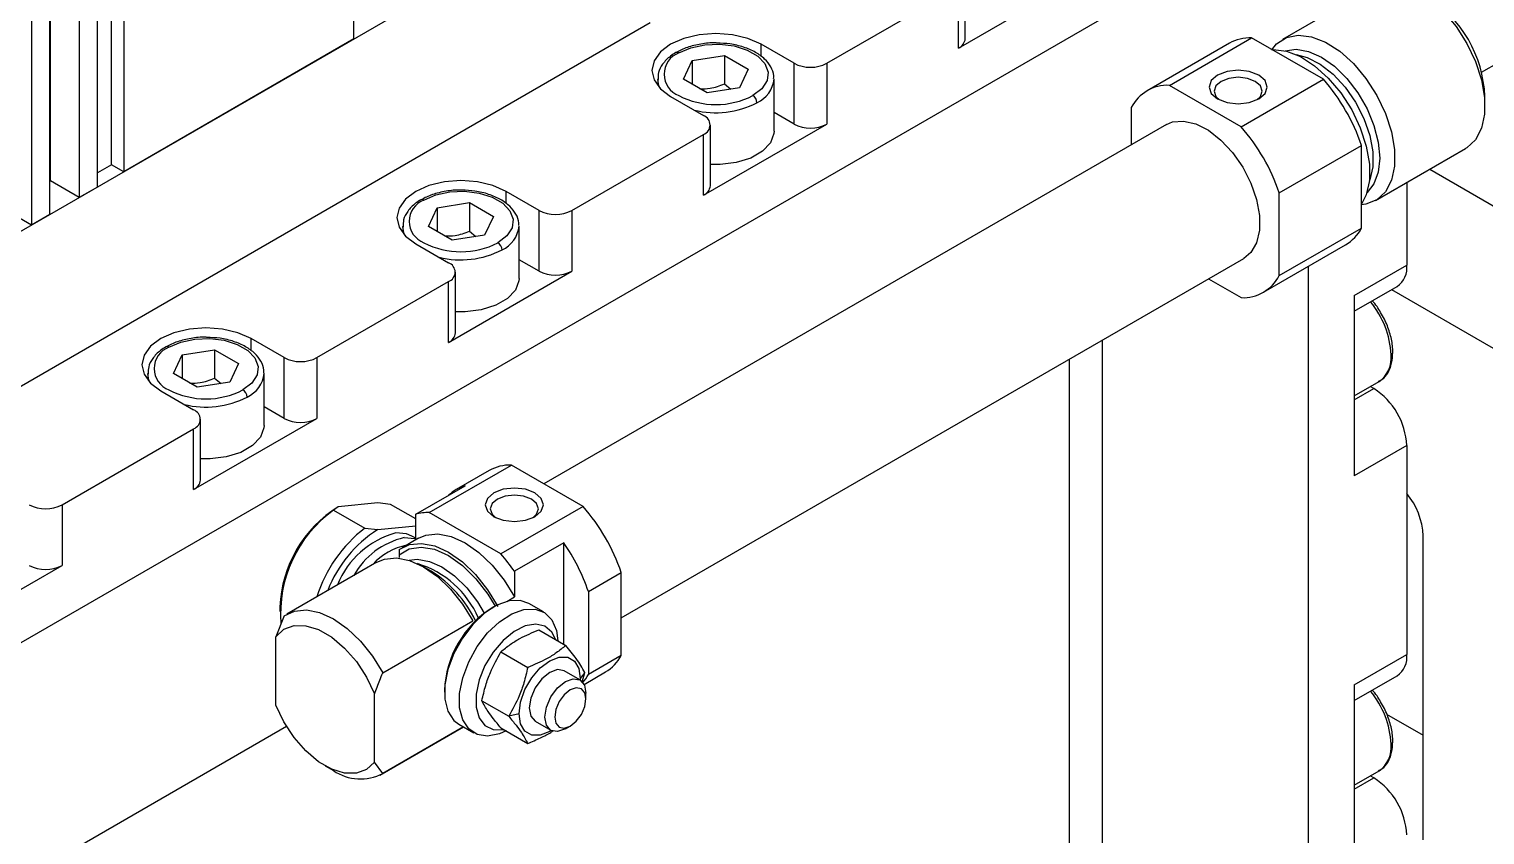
# Model space of a CAD drawing. Header units: millimetres. Extents: x 15 to 1184, y 5 to 836.
# Drawn here: x 1027.9 to 1090.5, y 675.3 to 709.9 of the extents above; entities that cross this region are included whole.
import ezdxf

# ---------------------------------------------------------------- set-up
doc = ezdxf.new("R2010")
doc.units = ezdxf.units.MM

msp = doc.modelspace()

# ---------------------------------------------------------------- linework, layer by layer
at = {"color": 7, "linetype": 'Continuous', "lineweight": 25}
for p, q in [((1041.9151, 709.4988), (1041.9151, 746.6432)), ((1031.4853, 704.0901), (1031.4853, 740.6304)), ((1032.0156, 740.9283), (1032.0156, 703.7839)), ((1030.1064, 739.8262), (1030.1064, 702.6818)), ((1030.8842, 703.1308), (1030.8842, 740.2752)), ((1028.8336, 701.947), (1028.8336, 739.0914)), ((1028.869, 703.3961), (1028.869, 739.12)), ((1028.0558, 738.6424), (1028.0558, 701.498)), ((1019.2877, 678.755), (1082.9273, 715.4934)), ((1051.9914, 715.3116), (1021.9393, 697.9629)), ((1067.9013, 709.1054), (1073.2046, 712.1669)), ((1062.2444, 708.4527), (1067.9013, 711.7183)), ((1067.9013, 709.1054), (1067.9013, 711.7183)), ((1068.1942, 709.5136), (1068.1942, 712.1265)), ((1085.7004, 711.7112), (1081.829, 709.4763)), ((1054.643, 710.1875), (1019.2877, 689.7773)), ((1041.9151, 709.4988), (1032.0156, 703.7839)), ((1060.8302, 708.4527), (1059.416, 709.2691)), ((1079.5436, 709.3116), (1076.0081, 707.2706)), ((1076.9668, 707.5044), (1080.5023, 709.5454)), ((1083.5845, 707.7661), (1080.5023, 709.5454)), ((1090.385, 708.0649), (1093.0252, 709.589)), ((1056.0772, 707.7676), (1056.4508, 708.5724)), ((1056.4508, 708.5724), (1057.845, 708.7881)), ((1056.4508, 708.5724), (1056.4508, 707.5519)), ((1057.845, 708.7881), (1058.8656, 708.1989)), ((1057.845, 708.7881), (1057.845, 707.5633)), ((1060.8302, 705.8397), (1060.8302, 708.4527)), ((1062.2444, 708.4527), (1062.2444, 705.8397)), ((1054.9714, 707.7791), (1054.9714, 707.4852)), ((1058.8656, 708.1989), (1058.4921, 707.394)), ((1059.9714, 705.5336), (1059.9714, 707.7791)), ((1057.0979, 707.1784), (1056.0772, 707.7676)), ((1058.4921, 707.394), (1057.0979, 707.1784)), ((1057.845, 707.5633), (1058.1195, 707.3364)), ((1080.049, 705.7251), (1076.9668, 707.5044)), ((1080.049, 705.7251), (1083.5845, 707.7661)), ((1055.5269, 707.024), (1056.9411, 706.2076)), ((1075.3259, 706.5569), (1075.3259, 704.9427)), ((1060.8302, 705.8397), (1059.9714, 706.3355)), ((1076.8455, 705.8199), (1050.0808, 690.369)), ((1051.2843, 702.1255), (1056.9411, 705.3911)), ((1056.9411, 702.7782), (1062.2444, 705.8397)), ((1056.9411, 702.7782), (1056.9411, 705.3911)), ((1057.234, 703.1864), (1057.234, 705.7994)), ((1081.6899, 702.883), (1085.2254, 704.924)), ((1085.2254, 701.3648), (1085.2254, 704.924)), ((1085.8287, 702.5479), (1089.7001, 704.7828)), ((1031.4853, 704.0901), (1030.8842, 703.7431)), ((1032.0156, 703.7839), (1031.4853, 704.0901)), ((1028.869, 703.3961), (1028.8336, 703.3757)), ((1030.1064, 702.6818), (1028.869, 703.3961)), ((1088.1611, 703.8944), (1092.2965, 701.5071)), ((1030.8842, 703.1308), (1030.1064, 702.6818)), ((1049.87, 702.1255), (1048.4558, 702.9419)), ((1081.6899, 699.3238), (1081.6899, 702.883)), ((1087.1699, 703.3222), (1087.1699, 699.7746)), ((1028.0558, 701.498), (1026.783, 702.2327)), ((1045.1171, 701.4404), (1045.4907, 702.2452)), ((1045.4907, 702.2452), (1046.8849, 702.4609)), ((1045.4907, 702.2452), (1045.4907, 701.2247)), ((1046.8849, 702.4609), (1047.9055, 701.8717)), ((1046.8849, 702.4609), (1046.8849, 701.2361)), ((1028.8336, 701.947), (1028.0558, 701.498)), ((1047.9055, 701.8717), (1047.5319, 701.0669)), ((1049.87, 699.5126), (1049.87, 702.1255)), ((1051.2843, 702.1255), (1051.2843, 699.5126)), ((1044.0113, 701.4519), (1044.0113, 701.158)), ((1046.1377, 700.8512), (1045.1171, 701.4404)), ((1047.5319, 701.0669), (1046.1377, 700.8512)), ((1046.8849, 701.2361), (1047.1593, 701.0092)), ((1049.0113, 699.2064), (1049.0113, 701.4519)), ((1081.6899, 699.3238), (1085.2254, 701.3648)), ((1044.5667, 700.6968), (1045.981, 699.8804)), ((1081.0077, 698.6101), (1084.5432, 700.6511)), ((1049.87, 699.5126), (1049.0113, 700.0083)), ((1053.4056, 684.6098), (1080.1702, 700.0607)), ((1082.9273, 699.7183), (1082.9273, 652.6198)), ((1082.9273, 699.7183), (1082.9273, 643.3931)), ((1084.9072, 698.4683), (1087.1699, 699.7746)), ((1040.3241, 695.7984), (1045.981, 699.064)), ((1045.981, 696.4511), (1051.2843, 699.5126)), ((1045.981, 696.4511), (1045.981, 699.064)), ((1046.2739, 696.8593), (1046.2739, 699.4722)), ((1078.6506, 699.1835), (1080.049, 698.3762)), ((1084.9072, 697.7918), (1086.7556, 698.8589)), ((1084.9072, 698.4683), (1084.9072, 690.7112)), ((1086.5164, 698.7208), (1090.8822, 696.2005)), ((1038.9099, 695.7984), (1037.4957, 696.6148)), ((1074.0885, 670.3958), (1074.0885, 696.5498)), ((1034.1569, 695.1132), (1034.5305, 695.9181)), ((1034.5305, 695.9181), (1035.9247, 696.1337)), ((1034.5305, 695.9181), (1034.5305, 694.8976)), ((1035.9247, 696.1337), (1036.9453, 695.5445)), ((1035.9247, 696.1337), (1035.9247, 694.9089)), ((1036.9453, 695.5445), (1036.5718, 694.7397)), ((1038.9099, 693.1854), (1038.9099, 695.7984)), ((1040.3241, 695.7984), (1040.3241, 693.1854)), ((1072.6742, 671.2122), (1072.6742, 695.7334)), ((1033.0511, 695.1248), (1033.0511, 694.8308)), ((1035.1776, 694.524), (1034.1569, 695.1132)), ((1036.5718, 694.7397), (1035.1776, 694.524)), ((1035.9247, 694.9089), (1036.1991, 694.6821)), ((1038.0511, 692.8793), (1038.0511, 695.1248)), ((1084.9072, 694.1523), (1085.9803, 694.7718)), ((1033.6066, 694.3696), (1035.0208, 693.5532)), ((1085.7557, 694.4669), (1085.604, 694.5546)), ((1038.9099, 693.1854), (1038.0511, 693.6812)), ((1035.0208, 690.1239), (1040.3241, 693.1854)), ((1035.3137, 690.5321), (1035.3137, 693.145)), ((1029.3639, 689.4712), (1035.0208, 692.7368)), ((1035.0208, 690.1239), (1035.0208, 692.7368)), ((1087.1699, 692.0175), (1084.9072, 690.7112)), ((1087.1699, 692.0175), (1087.1699, 683.0355)), ((1045.147, 689.1352), (1048.6825, 691.1763)), ((1047.7238, 690.9424), (1046.3096, 690.126)), ((1051.7647, 689.3969), (1048.6825, 691.1763)), ((1044.5667, 689.0619), (1046.6881, 690.2865)), ((1029.3639, 689.4712), (1029.3639, 686.8583)), ((1041.2366, 689.3843), (1041.0397, 689.2448)), ((1041.0397, 689.2448), (1042.3832, 688.4692)), ((1041.2194, 689.3746), (1041.2076, 689.3678)), ((1042.9345, 689.5544), (1041.2366, 689.3843)), ((1043.4849, 689.4898), (1042.9345, 689.5544)), ((1044.5667, 688.8653), (1043.4849, 689.4898)), ((1044.5667, 687.9652), (1044.5667, 689.0619)), ((1048.2292, 687.3559), (1045.147, 689.1352)), ((1051.7647, 689.3969), (1048.2292, 687.3559)), ((1042.3832, 688.4692), (1042.9336, 688.4046)), ((1042.9336, 688.4046), (1044.5667, 688.5682)), ((1044.6882, 688.0353), (1043.9811, 687.6271)), ((1044.5667, 688.0352), (1044.4049, 688.1286)), ((1050.9307, 687.8373), (1048.8094, 686.6127)), ((1050.9307, 683.4731), (1050.9307, 687.8373)), ((1087.877, 675.0722), (1087.877, 688.1368)), ((1043.8596, 687.5479), (1043.8596, 687.3251)), ((1024.0606, 683.7967), (1029.3639, 686.8583)), ((1042.9028, 687.0046), (1039.0314, 684.7697)), ((1045.2268, 686.6194), (1044.9031, 686.8063)), ((1048.8094, 686.6127), (1048.8094, 685.5069)), ((1051.9914, 685.7385), (1053.4056, 686.5549)), ((1053.4056, 682.9956), (1053.4056, 686.5549)), ((1048.48, 685.3167), (1048.8094, 685.5069)), ((1051.9914, 685.7385), (1051.9914, 682.1792)), ((1038.9099, 684.6905), (1038.5563, 683.7981)), ((1038.7331, 685.0814), (1038.7331, 684.8773)), ((1047.9252, 685.0816), (1047.8545, 685.0408)), ((1050.0618, 684.8629), (1049.4254, 685.2303)), ((1043.1525, 682.2413), (1047.0239, 684.4762)), ((1049.8605, 684.0909), (1051.0176, 683.4229)), ((1038.5563, 680.854), (1038.5563, 683.7981)), ((1048.2275, 683.1482), (1049.3846, 682.4802)), ((1053.4056, 682.9956), (1051.9914, 682.1792)), ((1084.9072, 681.7293), (1087.1699, 683.0355)), ((1051.6264, 681.9391), (1050.9546, 682.3268)), ((1051.8341, 682.2612), (1051.6444, 682.0033)), ((1051.7181, 681.8463), (1051.8341, 682.2612)), ((1051.8025, 681.7503), (1052.7234, 682.2819)), ((1084.9072, 681.0527), (1086.7556, 682.1198)), ((1045.8042, 681.4892), (1045.8042, 681.4076)), ((1051.6444, 682.0033), (1051.6429, 681.929)), ((1084.9072, 681.7293), (1084.9072, 673.9721)), ((1042.799, 678.4048), (1042.799, 681.3488)), ((1047.411, 681.0438), (1048.5681, 680.3758)), ((1051.8853, 681.1218), (1051.8853, 681.3667)), ((1049.0149, 680.4853), (1048.5681, 680.3758)), ((1086.3054, 680.4694), (1087.877, 679.5622)), ((1039.0185, 679.9386), (1027.773, 673.4467)), ((1043.031, 677.8413), (1046.6275, 679.9175)), ((1046.6196, 679.922), (1043.1525, 677.9205)), ((1046.4256, 680.034), (1047.062, 679.6666)), ((1048.2275, 679.882), (1049.3846, 679.2141)), ((1049.7047, 680.1617), (1050.3765, 679.7739)), ((1051.0016, 679.8359), (1051.2137, 679.9584)), ((1043.1525, 677.9205), (1042.799, 678.4048)), ((1040.6773, 678.2438), (1041.0308, 678.0396)), ((1084.9072, 677.4132), (1085.9803, 678.0327)), ((1085.7557, 677.7279), (1085.604, 677.8155))]:
    msp.add_line(p, q, dxfattribs=at)
at = {"color": 8, "linetype": 'Continuous', "lineweight": 25}
for p, q in [((1059.416, 708.7445), (1059.416, 709.2691)), ((1048.4558, 702.4173), (1048.4558, 702.9419)), ((1037.4957, 696.0902), (1037.4957, 696.6148)), ((1084.9072, 693.9771), (1085.7557, 694.4669)), ((1084.9072, 677.238), (1085.7557, 677.7279))]:
    msp.add_line(p, q, dxfattribs=at)
at = {"color": 7, "linetype": 'Continuous', "lineweight": 25, "flags": 128}
for points in [[(1085.7004, 711.7112), (1085.8692, 711.7934), (1086.3754, 711.8975), (1086.9436, 711.8309), (1087.5471, 711.5968), (1088.1578, 711.206), (1088.7472, 710.6768), (1089.2875, 710.034), (1089.7537, 709.3077), (1090.1238, 708.5318), (1090.3806, 707.7425), (1090.5121, 706.9769), (1090.5121, 706.2706), (1090.3806, 705.6567), (1090.1238, 705.164), (1089.7537, 704.8154), (1089.7001, 704.7828)], [(1059.416, 709.2691), (1058.8464, 709.5214), (1058.1832, 709.68), (1057.4714, 709.7341), (1056.7597, 709.68), (1056.0964, 709.5214), (1055.5269, 709.2691), (1055.0899, 708.9403), (1054.8151, 708.5574), (1054.7214, 708.1465), (1054.8151, 707.7356), (1055.0899, 707.3528), (1055.5269, 707.024)], [(1081.3639, 709.0368), (1081.5772, 709.2885), (1081.9978, 709.5585), (1082.504, 709.6626), (1083.0722, 709.596), (1083.6757, 709.3618), (1084.2864, 708.971), (1084.8758, 708.4419), (1085.4161, 707.7991), (1085.8823, 707.0728), (1086.2524, 706.2969), (1086.5092, 705.5076), (1086.6407, 704.742), (1086.6407, 704.0357), (1086.5092, 703.4218), (1086.2524, 702.9291), (1085.8823, 702.5805), (1085.4161, 702.3924), (1085.2155, 702.3648)], [(1055.8805, 708.9017), (1056.3931, 709.1232), (1056.9932, 709.2524), (1057.632, 709.2788), (1058.2577, 709.2002), (1058.8198, 709.023), (1059.2727, 708.7616), (1059.5796, 708.4371), (1059.7157, 708.0759), (1059.67, 707.7071), (1059.4462, 707.3607), (1059.0624, 707.0648)], [(1081.3639, 709.0368), (1081.4257, 709.0401), (1081.9938, 708.9735), (1082.5974, 708.7393), (1083.2081, 708.3485), (1083.7974, 707.8194), (1084.3378, 707.1766), (1084.8039, 706.4503), (1085.1741, 705.6743), (1085.4309, 704.8851), (1085.5624, 704.1194), (1085.5624, 703.4132), (1085.4309, 702.7993), (1085.2155, 702.3648)], [(1081.9397, 708.9867), (1081.9435, 708.988), (1082.4184, 709.0584), (1082.9478, 708.9667), (1083.5051, 708.7175), (1084.0624, 708.3232), (1084.5918, 707.8037), (1085.0667, 707.185), (1085.4633, 706.498), (1085.7617, 705.7774), (1085.947, 705.0591), (1086.0098, 704.3792), (1085.947, 703.7719), (1085.7617, 703.2675), (1085.4633, 702.8914), (1085.4601, 702.8886)], [(1079.0382, 707.9414), (1078.7672, 707.7073), (1078.6721, 707.4312), (1078.7672, 707.155), (1079.0382, 706.9209), (1079.4437, 706.7645), (1079.9221, 706.7096), (1080.4004, 706.7645), (1080.806, 706.9209), (1081.0769, 707.155), (1081.1721, 707.4312), (1081.0769, 707.7073), (1080.806, 707.9414), (1080.4004, 708.0979), (1079.9221, 708.1528), (1079.4437, 708.0979), (1079.0382, 707.9414)], [(1080.7223, 706.8768), (1080.8769, 707.0261), (1080.9556, 707.2544), (1080.8769, 707.4827), (1080.6529, 707.6763), (1080.3176, 707.8056), (1079.9221, 707.851), (1079.5266, 707.8056), (1079.1913, 707.6763)], [(1079.1913, 707.6763), (1078.9673, 707.4827), (1078.8886, 707.2544), (1078.9673, 707.0261), (1079.1219, 706.8768)], [(1076.8455, 705.8199), (1077.1039, 705.9286), (1077.5766, 705.9709), (1078.0996, 705.8498), (1078.6446, 705.5718), (1079.1822, 705.152), (1079.6834, 704.6129), (1080.1213, 703.9837), (1080.4722, 703.2983), (1080.7172, 702.5935), (1080.8431, 701.9074), (1080.8431, 701.277), (1080.7172, 700.7363), (1080.4722, 700.3144), (1080.1702, 700.0607)], [(1059.9714, 705.5336), (1059.9651, 705.4306), (1059.8138, 705.0292), (1059.4728, 704.6687), (1058.9696, 704.3782), (1058.3451, 704.1814), (1057.6498, 704.0941), (1057.234, 704.0969)], [(1048.4558, 702.9419), (1047.8863, 703.1942), (1047.223, 703.3528), (1046.5113, 703.4069), (1045.7995, 703.3528), (1045.1363, 703.1942), (1044.5667, 702.9419), (1044.1297, 702.6131), (1043.855, 702.2302), (1043.7613, 701.8194), (1043.855, 701.4085), (1044.1297, 701.0256), (1044.5667, 700.6968)], [(1044.9203, 702.5745), (1045.433, 702.7961), (1046.033, 702.9253), (1046.6718, 702.9516), (1047.2976, 702.8731), (1047.8597, 702.6959), (1048.3125, 702.4345), (1048.6194, 702.11), (1048.7556, 701.7487), (1048.7099, 701.38), (1048.4861, 701.0336), (1048.1023, 700.7376)], [(1049.0113, 699.2064), (1049.0049, 699.1035), (1048.8537, 698.7021), (1048.5126, 698.3415), (1048.0095, 698.0511), (1047.3849, 697.8542), (1046.6896, 697.7669), (1046.2739, 697.7697)], [(1037.4957, 696.6148), (1036.9261, 696.867), (1036.2629, 697.0256), (1035.5511, 697.0797), (1034.8394, 697.0256), (1034.1761, 696.867), (1033.6066, 696.6148), (1033.1696, 696.286), (1032.8948, 695.9031), (1032.8011, 695.4922), (1032.8948, 695.0813), (1033.1696, 694.6984), (1033.6066, 694.3696)], [(1033.9601, 696.2473), (1034.4728, 696.4689), (1035.0729, 696.5981), (1035.7116, 696.6245), (1036.3374, 696.5459), (1036.8995, 696.3687), (1037.3524, 696.1073), (1037.6593, 695.7828), (1037.7954, 695.4216), (1037.7497, 695.0528), (1037.5259, 694.7064), (1037.1421, 694.4104)], [(1038.0511, 692.8793), (1038.0448, 692.7763), (1037.8935, 692.3749), (1037.5525, 692.0144), (1037.0493, 691.7239), (1036.4248, 691.527), (1035.7295, 691.4397), (1035.3137, 691.4426)], [(1047.9255, 689.9804), (1047.6545, 689.7463), (1047.5594, 689.4702), (1047.6545, 689.194), (1047.9255, 688.9599), (1048.331, 688.8035), (1048.8094, 688.7486), (1049.2877, 688.8035), (1049.6933, 688.9599), (1049.9642, 689.194), (1050.0594, 689.4702), (1049.9642, 689.7463), (1049.6933, 689.9804), (1049.2877, 690.1369), (1048.8094, 690.1918), (1048.331, 690.1369), (1047.9255, 689.9804)], [(1048.0786, 689.7153), (1047.8546, 689.5217), (1047.7759, 689.2934), (1047.8546, 689.0651), (1048.0092, 688.9158)], [(1049.6096, 688.9158), (1049.7642, 689.0651), (1049.8429, 689.2934), (1049.7642, 689.5217), (1049.5402, 689.7153), (1049.2049, 689.8446), (1048.8094, 689.89), (1048.4139, 689.8446), (1048.0786, 689.7153)], [(1044.4049, 688.1286), (1044.1772, 688.2251), (1043.7151, 688.262)], [(1043.8596, 687.5479), (1044.3008, 687.7603), (1044.8172, 687.8117), (1045.3858, 687.6996), (1045.981, 687.4291), (1046.5761, 687.0124), (1047.1447, 686.468), (1047.6611, 685.8205), (1048.1023, 685.0987)], [(1044.0686, 688.0579), (1044.5307, 688.021), (1044.5667, 688.0099)], [(1044.6882, 688.0353), (1045.0079, 688.1685), (1045.5243, 688.2199), (1046.0929, 688.1078), (1046.6881, 687.8373), (1047.2833, 687.4206), (1047.8518, 686.8762), (1048.3682, 686.2287), (1048.8094, 685.5069)], [(1042.9028, 687.0046), (1043.2225, 687.1378), (1043.7389, 687.1891), (1044.3074, 687.0771), (1044.9026, 686.8066), (1045.4978, 686.3899), (1046.0663, 685.8455), (1046.5828, 685.198), (1047.0239, 684.4762)], [(1049.4254, 685.2303), (1049.0622, 685.3566), (1048.581, 685.3403), (1048.0587, 685.1539), (1047.528, 684.8089), (1047.0223, 684.3272), (1046.5733, 683.739), (1046.2093, 683.0813), (1045.9531, 682.3953), (1045.8209, 681.7242), (1045.8209, 681.1102), (1045.9531, 680.5918), (1046.2093, 680.2016), (1046.4256, 680.034)], [(1038.9099, 684.6905), (1039.3511, 684.9029), (1039.8675, 684.9542), (1040.436, 684.8421), (1041.0312, 684.5717), (1041.6264, 684.1549), (1042.1949, 683.6106), (1042.7114, 682.9631), (1043.1525, 682.2413)], [(1048.4497, 679.7538), (1048.1644, 679.6291), (1047.6587, 679.5269), (1047.2097, 679.5967), (1046.8457, 679.8342), (1046.5895, 680.2244), (1046.4573, 680.7428), (1046.4573, 681.3569), (1046.5895, 682.0279), (1046.8457, 682.7139), (1047.2097, 683.3717), (1047.6587, 683.9599), (1048.1644, 684.4416), (1048.6951, 684.7865), (1049.2174, 684.9729), (1049.6986, 684.9893), (1050.1083, 684.8344), (1050.4208, 684.518), (1050.6166, 684.0601), (1050.6802, 683.6177)], [(1038.5563, 683.7981), (1038.9008, 684.1165), (1039.3379, 684.2778), (1039.8448, 684.2734), (1040.3951, 684.1037), (1040.9602, 683.7775), (1041.5105, 683.3118), (1042.0175, 682.7309), (1042.4545, 682.065), (1042.799, 681.3488)], [(1050.5951, 683.6668), (1050.4259, 683.9933), (1050.122, 684.2491), (1049.7287, 684.3427), (1049.2751, 684.267), (1048.7948, 684.0276), (1048.3235, 683.6424), (1047.896, 683.1399), (1047.5442, 682.5573), (1047.294, 681.9379), (1047.1641, 681.3277), (1047.1641, 680.7717), (1047.294, 680.3114), (1047.5442, 679.9808), (1047.896, 679.8045), (1048.3235, 679.7955), (1048.3645, 679.803)], [(1049.0149, 680.4853), (1049.0792, 680.9916), (1049.266, 681.5226), (1049.5569, 682.0265), (1049.9234, 682.4537), (1050.3297, 682.7625), (1050.736, 682.9228), (1051.1025, 682.9187), (1051.3933, 682.7507), (1051.5801, 682.4353), (1051.6444, 682.0033)], [(1050.9546, 682.3268), (1050.6679, 682.3825), (1050.3297, 682.265), (1049.9914, 681.992), (1049.7047, 681.6052), (1049.5131, 681.1635), (1049.4458, 680.734)], [(1051.0016, 679.8359), (1050.6639, 679.7183), (1050.377, 679.7736), (1050.1851, 679.9938), (1050.1175, 680.3453), (1050.1845, 680.7746), (1050.3759, 681.2164), (1050.6624, 681.6034), (1051.0006, 681.8767), (1051.3389, 681.9947)], [(1051.4701, 681.599), (1051.2129, 681.5094), (1050.9559, 681.3017), (1050.7381, 681.0076), (1050.5927, 680.6718), (1050.5418, 680.3455), (1050.5932, 680.0784), (1050.739, 679.9111), (1050.957, 679.869), (1051.2142, 679.9587), (1051.4712, 680.1664), (1051.689, 680.4605), (1051.8344, 680.7962), (1051.8853, 681.1225), (1051.8339, 681.3897), (1051.6881, 681.557), (1051.4701, 681.599)], [(1051.3389, 681.9947), (1051.6259, 681.9393), (1051.8177, 681.7192), (1051.8853, 681.3677), (1051.8853, 681.3667)], [(1042.799, 678.4048), (1042.4545, 678.0863), (1042.0175, 677.9251), (1041.5105, 677.9294), (1040.9602, 678.0991), (1040.3951, 678.4253), (1039.8448, 678.891), (1039.3379, 679.472), (1038.9008, 680.1379), (1038.5563, 680.854)], [(1050.3935, 679.7646), (1050.3297, 679.726), (1049.9234, 679.5658), (1049.5569, 679.5698), (1049.266, 679.7378), (1049.0792, 680.0533), (1049.0149, 680.4853)], [(1049.4458, 680.734), (1049.5131, 680.3823), (1049.7047, 680.1618), (1049.7047, 680.1617)]]:
    msp.add_lwpolyline(points, dxfattribs=at)
at = {"color": 8, "linetype": 'Continuous', "lineweight": 25, "flags": 128}
for points in [[(1082.4209, 708.8238), (1082.8846, 708.7067), (1083.4459, 708.4203), (1083.9997, 707.9879), (1084.516, 707.4326), (1084.9671, 706.7845), (1085.3285, 706.0784), (1085.5809, 705.3524), (1085.7106, 704.6457), (1085.7106, 703.9964), (1085.5809, 703.4394), (1085.5596, 703.3867)], [(1055.0752, 707.3676), (1055.0195, 707.4975), (1054.9717, 707.7581)], [(1044.1151, 701.0404), (1044.0593, 701.1704), (1044.0116, 701.431)], [(1033.1549, 694.7133), (1033.0992, 694.8432), (1033.0514, 695.1038)], [(1043.8596, 687.3251), (1044.2883, 687.5761), (1044.8026, 687.6545), (1045.3765, 687.5562), (1045.981, 687.2862), (1046.5854, 686.8583), (1047.1593, 686.2939), (1047.6736, 685.6218), (1047.9801, 685.1125)], [(1044.2809, 687.0856), (1044.6375, 687.1261), (1045.1539, 687.039), (1045.6981, 686.7963), (1046.2423, 686.4106), (1046.7587, 685.9016), (1047.2208, 685.2953), (1047.5104, 684.8085)]]:
    msp.add_lwpolyline(points, dxfattribs=at)
at = {"color": 7, "linetype": 'Continuous', "lineweight": 25}
for centre, radius, start, end in [((1085.1923, 706.7992), 5.341, 2.395044, 57.599579), ((1067.6937, 709.5635), 0.5029, 294.374658, 354.305201), ((1080.4408, 707.7156), 1.8309, 88.074386, 119.341997), ((1056.229, 707.9832), 0.9824, 110.783421, 249.216579), ((1061.5373, 709.8174), 1.537, 242.609672, 297.390328), ((1076.8953, 705.7336), 1.7722, 87.689227, 152.321524), ((1077.2055, 702.1885), 8.4736, 18.834375, 41.165625), ((1057.4714, 710.1354), 3.4583, 242.609672, 297.390328), ((1058.8554, 706.7411), 0.3842, 2.605478, 57.394522), ((1056.7862, 705.7994), 0.4366, 290.783421, 69.216579), ((1061.5373, 707.2045), 1.537, 242.609672, 297.390328), ((1073.67, 700.1475), 8.4736, 18.834375, 41.165625), ((1056.7335, 703.2363), 0.5029, 294.374658, 354.305201), ((1045.2689, 701.6561), 0.9824, 110.783421, 249.216579), ((1050.5772, 703.4902), 1.537, 242.609672, 297.390328), ((1083.6168, 702.2195), 1.8215, 300.569914, 332.018232), ((1046.5113, 703.8082), 3.4583, 242.609672, 297.390328), ((1047.8953, 700.4139), 0.3842, 2.605478, 57.394522), ((1045.826, 699.4722), 0.4366, 290.783421, 69.216579), ((1086.2186, 699.6535), 0.9591, 304.056351, 7.25583), ((1050.5772, 700.8773), 1.537, 242.609672, 297.390328), ((1080.1204, 700.147), 1.7722, 267.689227, 332.321524), ((1045.7734, 696.9092), 0.5029, 294.374658, 354.305201), ((1034.3087, 695.3289), 0.9824, 110.783421, 249.216579), ((1039.617, 697.1631), 1.537, 242.609672, 297.390328), ((1035.5511, 697.481), 3.4583, 242.609672, 297.390328), ((1036.9351, 694.0868), 0.3842, 2.605478, 57.394522), ((1084.0995, 691.8777), 3.0736, 2.605478, 57.394522), ((1034.8659, 693.145), 0.4366, 290.783421, 69.216579), ((1039.617, 694.5501), 1.537, 242.609672, 297.390328), ((1048.621, 689.3464), 1.8309, 88.074386, 119.341997), ((1034.8132, 690.582), 0.5029, 294.374658, 354.305201), ((1047.1537, 688.6638), 1.6883, 106.010953, 133.983671), ((1084.8052, 687.9934), 3.0751, 2.67273, 39.738629), ((1028.6568, 690.8359), 1.537, 242.609672, 297.390328), ((1044.0511, 684.8671), 5.3223, 121.925618, 177.692446), ((1044.2421, 684.7925), 5.4844, 125.727037, 184.513608), ((1045.0997, 687.1765), 1.9593, 88.61897, 105.784902), ((1045.3857, 683.8193), 8.4736, 18.834375, 41.165625), ((1046.0614, 683.6974), 6.0249, 127.62568, 162.47844), ((1045.8241, 683.8459), 5.3979, 122.376748, 158.976401), ((1044.7001, 684.6385), 3.7551, 105.207624, 158.275162), ((1044.8387, 684.7811), 3.3661, 103.224238, 150.724321), ((1043.9601, 682.9973), 8.4862, 18.84543, 34.774131), ((1044.6283, 685.2396), 2.5291, 100.257706, 138.998827), ((1042.092, 681.9667), 8.1676, 34.669332, 41.287363), ((1028.6568, 688.223), 1.537, 242.609672, 297.390328), ((1042.4102, 682.1657), 5.2696, 26.086124, 57.690219), ((1050.2045, 681.3165), 4.4037, 122.252506, 177.752871), ((1051.8069, 683.8408), 1.8083, 300.45175, 332.136396), ((1086.2186, 682.9144), 0.9591, 304.056351, 7.25583), ((1050.2345, 683.1415), 2.0031, 318.610302, 331.289893), ((1042.1916, 679.7615), 2.0766, 236.012086, 297.563561), ((1084.0995, 675.1386), 3.0736, 2.605478, 57.394522)]:
    msp.add_arc(centre, radius, start, end, dxfattribs=at)
at = {"color": 8, "linetype": 'Continuous', "lineweight": 25}
for centre, radius, start, end in [((1055.8072, 708.7994), 0.1258, 54.38378, 114.291534), ((1058.7203, 707.9038), 1.2573, 294.374658, 354.305201), ((1057.4646, 710.1971), 3.8694, 256.145859, 297.297973), ((1044.8471, 702.4723), 0.1258, 54.38378, 114.291534), ((1047.7601, 701.5767), 1.2573, 294.374658, 354.305201), ((1046.5045, 703.8699), 3.8694, 256.145859, 297.297973), ((1082.6579, 695.7371), 3.8445, 2.673549, 39.805744), ((1033.8869, 696.1451), 0.1258, 54.38378, 114.291534), ((1085.2732, 695.7812), 1.2324, 305.013333, 6.298848), ((1086.4463, 696.031), 0.1257, 294.37597, 354.290147), ((1036.8, 695.2495), 1.2573, 294.374658, 354.305201), ((1035.5443, 697.5427), 3.8694, 256.145859, 297.297973), ((1043.4264, 682.9398), 4.1829, 23.396569, 73.024018), ((1082.6579, 678.998), 3.8445, 2.673549, 39.805744), ((1085.2732, 679.0421), 1.2324, 305.013333, 6.298848), ((1086.4463, 679.2919), 0.1257, 294.37597, 354.290147)]:
    msp.add_arc(centre, radius, start, end, dxfattribs=at)
at = {"color": 7, "linetype": 'Continuous', "lineweight": 25}
for points, knots in [([(1057.5082, 709.324), (1057.4897, 709.3254), (1057.2635, 709.3429), (1056.8235, 709.2858), (1056.2363, 709.1551), (1055.9139, 708.9935), (1055.7555, 708.9141)], [0, 0, 0, 0, 0.0290686, 0.3557384, 0.6834482, 1, 1, 1, 1]), ([(1059.9543, 707.8028), (1059.9584, 707.8402), (1059.9771, 708.0095), (1059.8476, 708.3047), (1059.5853, 708.6475), (1059.1846, 708.9377), (1058.6746, 709.1586), (1058.1009, 709.2997), (1057.6994, 709.3161), (1057.5082, 709.324)], [0, 0, 0, 0, 0.043608, 0.1974975, 0.3520068, 0.5135613, 0.6802888, 0.8477792, 1, 1, 1, 1]), ([(1055.7555, 708.9141), (1055.6763, 708.8645), (1055.4463, 708.7204), (1055.1761, 708.4372), (1054.9876, 708.0867), (1054.9883, 707.8562), (1054.9886, 707.7554)], [0, 0, 0, 0, 0.1700305, 0.4938427, 0.7786842, 1, 1, 1, 1]), ([(1056.7825, 707.3604), (1056.9304, 707.3581), (1057.286, 707.3527), (1057.6389, 707.4856), (1057.845, 707.5633)], [0, 0, 0, 0, 0.4157854, 1, 1, 1, 1]), ([(1046.5481, 702.9968), (1046.5296, 702.9982), (1046.3034, 703.0158), (1045.8634, 702.9587), (1045.2761, 702.828), (1044.9537, 702.6663), (1044.7953, 702.5869)], [0, 0, 0, 0, 0.0290686, 0.3557384, 0.6834482, 1, 1, 1, 1]), ([(1048.9941, 701.4756), (1048.9983, 701.513), (1049.0169, 701.6823), (1048.8875, 701.9775), (1048.6252, 702.3204), (1048.2245, 702.6106), (1047.7145, 702.8314), (1047.1407, 702.9726), (1046.7392, 702.989), (1046.5481, 702.9968)], [0, 0, 0, 0, 0.043608, 0.1974975, 0.3520068, 0.5135613, 0.6802888, 0.8477792, 1, 1, 1, 1]), ([(1044.7953, 702.5869), (1044.7161, 702.5373), (1044.4862, 702.3933), (1044.216, 702.11), (1044.0274, 701.7596), (1044.0281, 701.529), (1044.0284, 701.4282)], [0, 0, 0, 0, 0.1700305, 0.4938427, 0.7786842, 1, 1, 1, 1]), ([(1045.8224, 701.0332), (1045.9702, 701.031), (1046.3259, 701.0255), (1046.6787, 701.1584), (1046.8849, 701.2361)], [0, 0, 0, 0, 0.4157854, 1, 1, 1, 1]), ([(1086.0425, 697.7384), (1085.9952, 697.8264), (1085.8957, 698.0114), (1085.7608, 698.1638), (1085.6901, 698.2438)], [0, 0, 0, 0, 0.4754362, 1, 1, 1, 1]), ([(1086.5714, 696.0185), (1086.5681, 696.1143), (1086.5586, 696.3905), (1086.4494, 696.877), (1086.2684, 697.3712), (1086.1004, 697.6443), (1086.0425, 697.7384)], [0, 0, 0, 0, 0.1738873, 0.5013514, 0.8281899, 1, 1, 1, 1]), ([(1035.5879, 696.6696), (1035.5694, 696.6711), (1035.3432, 696.6886), (1034.9032, 696.6315), (1034.3159, 696.5008), (1033.9936, 696.3391), (1033.8352, 696.2597)], [0, 0, 0, 0, 0.0290686, 0.3557384, 0.6834482, 1, 1, 1, 1]), ([(1038.034, 695.1484), (1038.0381, 695.1858), (1038.0568, 695.3552), (1037.9273, 695.6504), (1037.665, 695.9932), (1037.2643, 696.2834), (1036.7543, 696.5042), (1036.1806, 696.6454), (1035.7791, 696.6618), (1035.5879, 696.6696)], [0, 0, 0, 0, 0.043608, 0.1974975, 0.3520068, 0.5135613, 0.6802888, 0.8477792, 1, 1, 1, 1]), ([(1033.8352, 696.2597), (1033.756, 696.2101), (1033.526, 696.0661), (1033.2558, 695.7829), (1033.0672, 695.4324), (1033.068, 695.2019), (1033.0683, 695.1011)], [0, 0, 0, 0, 0.1700305, 0.4938427, 0.7786842, 1, 1, 1, 1]), ([(1085.9448, 694.7758), (1085.9986, 694.7991), (1086.1745, 694.8754), (1086.3787, 695.1499), (1086.5433, 695.5424), (1086.5621, 695.8605), (1086.5714, 696.0185)], [0, 0, 0, 0, 0.1283266, 0.4192092, 0.7115928, 1, 1, 1, 1]), ([(1034.8622, 694.7061), (1035.0101, 694.7038), (1035.3657, 694.6983), (1035.7186, 694.8313), (1035.9247, 694.9089)], [0, 0, 0, 0, 0.4157854, 1, 1, 1, 1]), ([(1043.8596, 687.3251), (1043.8592, 687.3016), (1043.8585, 687.2637), (1043.8548, 687.2242), (1043.8534, 687.2092)], [0, 0, 0, 0, 0.6186813, 1, 1, 1, 1]), ([(1048.2275, 683.1482), (1048.3585, 683.2561), (1048.6057, 683.4597), (1049.135, 683.7894), (1049.5802, 683.9744), (1049.8605, 684.0909)], [0, 0, 0, 0, 0.2942759, 0.5555218, 1, 1, 1, 1]), ([(1051.0176, 683.4229), (1050.8866, 683.3151), (1050.6394, 683.1114), (1050.1101, 682.7817), (1049.665, 682.5967), (1049.3846, 682.4802)], [0, 0, 0, 0, 0.2942759, 0.5555218, 1, 1, 1, 1]), ([(1051.8341, 682.2612), (1051.7826, 682.3581), (1051.6853, 682.5411), (1051.4312, 682.9204), (1051.1774, 683.2288), (1051.0176, 683.4229)], [0, 0, 0, 0, 0.2942759, 0.5555218, 1, 1, 1, 1]), ([(1047.411, 681.0438), (1047.4625, 681.2647), (1047.5598, 681.6817), (1047.814, 682.4028), (1048.0677, 682.8602), (1048.2275, 683.1482)], [0, 0, 0, 0, 0.29427594, 0.55552184, 1, 1, 1, 1]), ([(1042.799, 681.3488), (1042.8703, 681.5408), (1042.9811, 681.8392), (1043.1075, 682.1356), (1043.1525, 682.2413)], [0, 0, 0, 0, 0.6436453, 1, 1, 1, 1]), ([(1049.3846, 682.4802), (1049.3331, 682.2593), (1049.2358, 681.8423), (1048.9817, 681.1211), (1048.7279, 680.6638), (1048.5681, 680.3758)], [0, 0, 0, 0, 0.2942759, 0.5555218, 1, 1, 1, 1]), ([(1086.0425, 680.9993), (1085.9952, 681.0873), (1085.8957, 681.2723), (1085.7608, 681.4247), (1085.6901, 681.5047)], [0, 0, 0, 0, 0.4754362, 1, 1, 1, 1]), ([(1048.2275, 679.882), (1048.1201, 680.0112), (1047.9174, 680.2551), (1047.6214, 680.6586), (1047.4923, 680.8949), (1047.411, 681.0438)], [0, 0, 0, 0, 0.29427594, 0.55552184, 1, 1, 1, 1]), ([(1086.5714, 679.2794), (1086.5681, 679.3752), (1086.5586, 679.6514), (1086.4494, 680.1379), (1086.2684, 680.6321), (1086.1004, 680.9052), (1086.0425, 680.9993)], [0, 0, 0, 0, 0.1738873, 0.50135136, 0.82818987, 1, 1, 1, 1]), ([(1048.5681, 680.3758), (1048.6755, 680.2466), (1048.8782, 680.0027), (1049.1743, 679.5993), (1049.3033, 679.3629), (1049.3846, 679.2141)], [0, 0, 0, 0, 0.2942759, 0.5555218, 1, 1, 1, 1]), ([(1049.3846, 679.2141), (1049.57, 679.2904), (1049.9201, 679.4345), (1050.2896, 679.6176), (1050.4439, 679.7344), (1050.4753, 679.7581)], [0, 0, 0, 0, 0.4728609, 0.8926471, 1, 1, 1, 1]), ([(1085.9448, 678.0367), (1085.9986, 678.06), (1086.1745, 678.1363), (1086.3787, 678.4108), (1086.5433, 678.8033), (1086.5621, 679.1214), (1086.5714, 679.2794)], [0, 0, 0, 0, 0.1283266, 0.4192092, 0.7115928, 1, 1, 1, 1])]:
    msp.add_open_spline(points, degree=3, knots=knots, dxfattribs=at)

doc.saveas('drawing.dxf')
